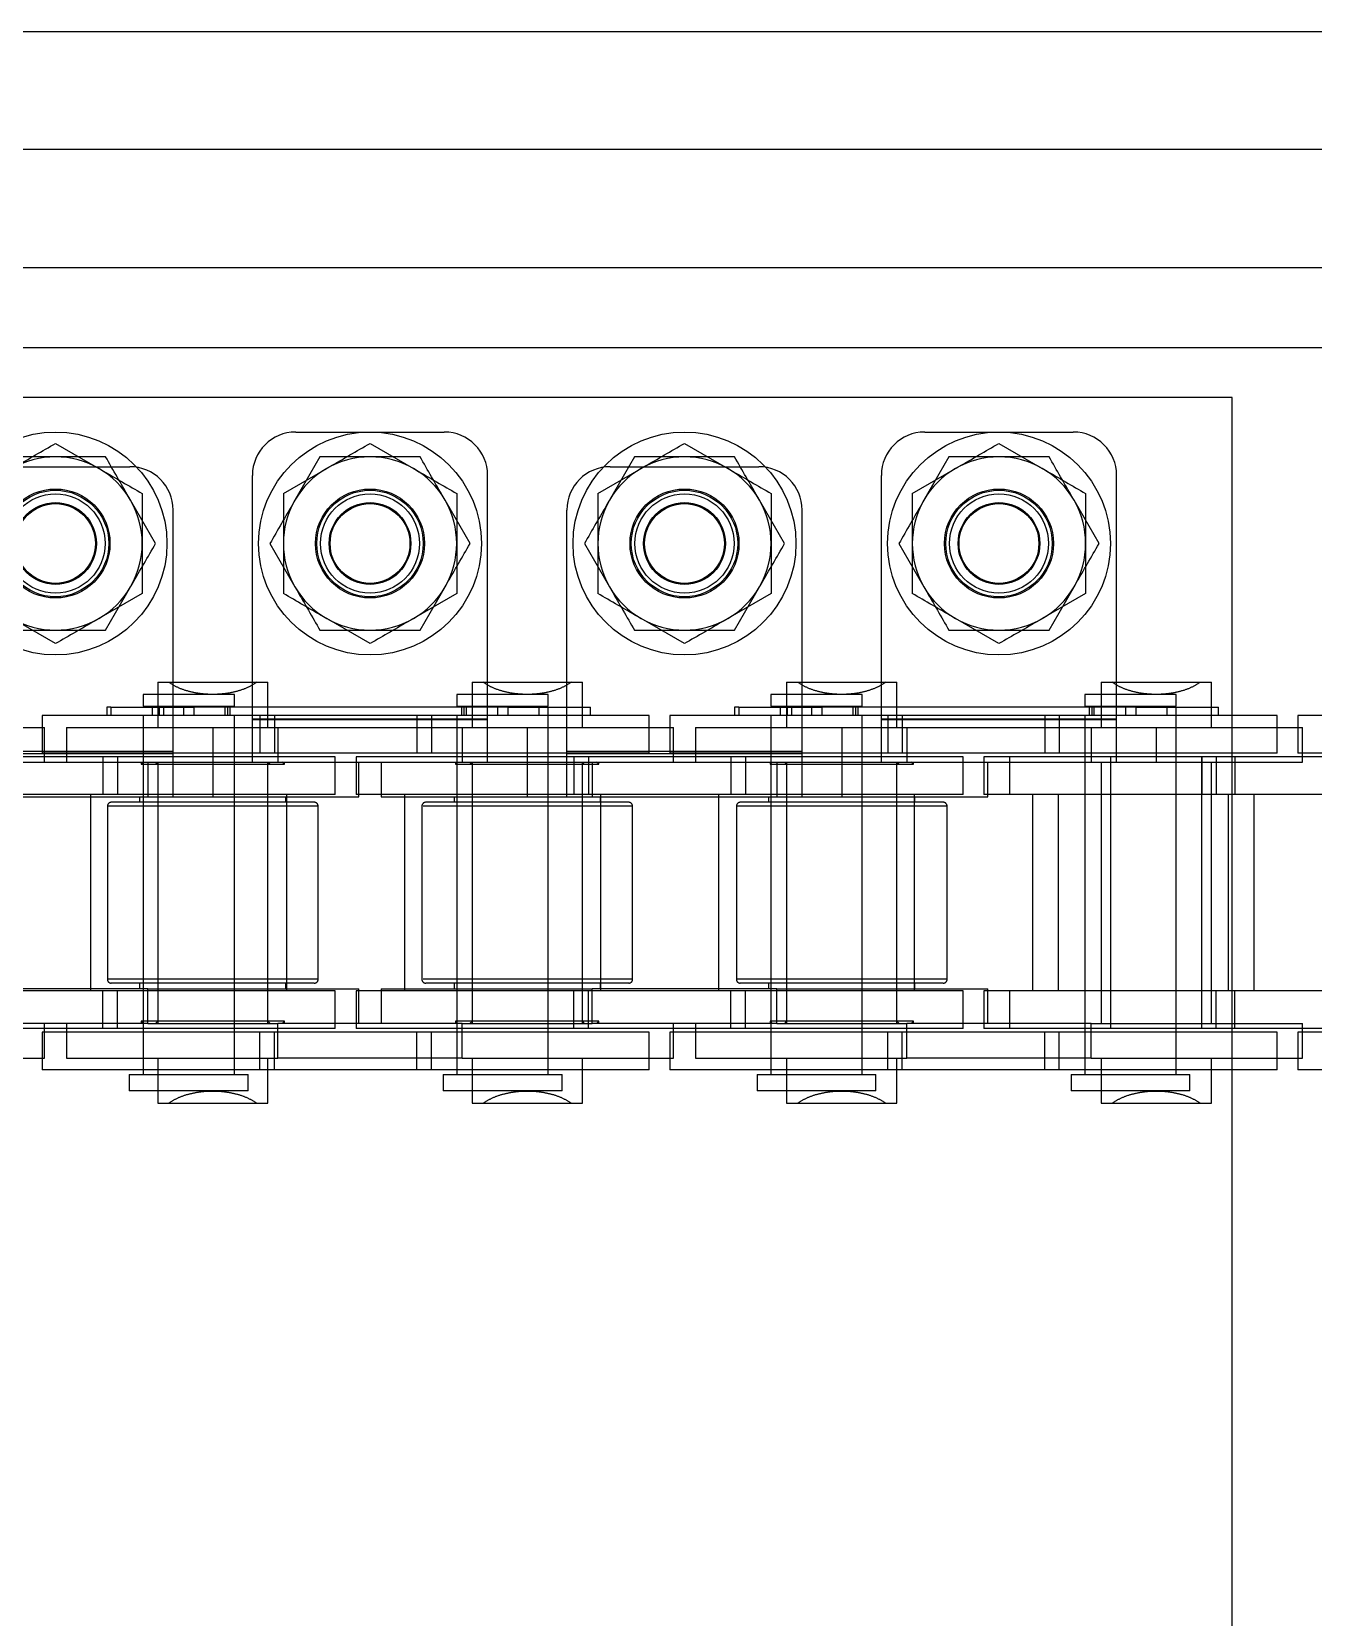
# Model space of a CAD drawing. Header units: metres. Extents: x 0 to 21025, y 0 to 14850.
# Drawn here: x 5577.5 to 5629.3, y 9272.1 to 9336.1 of the extents above; entities that cross this region are included whole.
import ezdxf

# ---------------------------------------------------------------- set-up
doc = ezdxf.new("R2010")
doc.units = ezdxf.units.M
doc.header["$LTSCALE"] = 25
doc.linetypes.add('HIDDEN2', pattern=[4.7625, 3.175, -1.5875])
doc.layers.add('SL4', color=4, linetype='Continuous')
doc.layers.add('ST1', color=7, linetype='HIDDEN2')

msp = doc.modelspace()

# ---------------------------------------------------------------- linework, layer by layer
at = {"layer": 'SL4'}
for p, q in [((5828.739, 9336.149), (4878.736, 9336.149)), ((4878.736, 9326.624), (5668.499, 9326.624))]:
    msp.add_line(p, q, dxfattribs=at)
at = {"layer": 'ST1'}
for p, q in [((5878.736, 9331.386), (4878.736, 9331.386)), ((4878.736, 9326.624), (5668.499, 9326.624)), ((5878.736, 9323.386), (4878.736, 9323.386)), ((5625.974, 9321.384), (5518.254, 9321.384)), ((5625.974, 9266.384), (5625.974, 9321.384)), ((5588.164, 9319.984), (5594.164, 9319.984)), ((5613.564, 9319.984), (5619.564, 9319.984)), ((5578.464, 9319.525), (5580.214, 9318.515)), ((5589.143, 9318.984), (5588.133, 9317.234)), ((5591.164, 9319.525), (5592.914, 9318.515)), ((5601.843, 9318.984), (5600.833, 9317.234)), ((5603.864, 9319.525), (5605.614, 9318.515)), ((5614.543, 9318.984), (5613.533, 9317.234)), ((5616.564, 9319.525), (5618.314, 9318.515)), ((5575.464, 9318.584), (5581.464, 9318.584)), ((5587.664, 9317.504), (5589.414, 9318.515)), ((5600.364, 9317.504), (5602.114, 9318.515)), ((5600.864, 9318.584), (5606.864, 9318.584)), ((5613.064, 9317.504), (5614.814, 9318.515)), ((5586.414, 9308.409), (5586.414, 9318.234)), ((5595.914, 9308.409), (5595.914, 9318.234)), ((5611.814, 9308.409), (5611.814, 9318.234)), ((5621.314, 9308.409), (5621.314, 9318.234)), ((5582.505, 9315.484), (5581.495, 9317.234)), ((5595.205, 9315.484), (5594.195, 9317.234)), ((5607.905, 9315.484), (5606.895, 9317.234)), ((5620.605, 9315.484), (5619.595, 9317.234)), ((5583.214, 9307.009), (5583.214, 9316.834)), ((5599.114, 9307.009), (5599.114, 9316.834)), ((5608.614, 9307.009), (5608.614, 9316.834)), ((5587.122, 9315.484), (5588.133, 9313.734)), ((5599.822, 9315.484), (5600.833, 9313.734)), ((5612.522, 9315.484), (5613.533, 9313.734)), ((5581.964, 9313.463), (5580.214, 9312.452)), ((5580.485, 9311.984), (5581.495, 9313.734)), ((5594.664, 9313.463), (5592.914, 9312.452)), ((5593.185, 9311.984), (5594.195, 9313.734)), ((5607.364, 9313.463), (5605.614, 9312.452)), ((5605.885, 9311.984), (5606.895, 9313.734)), ((5620.064, 9313.463), (5618.314, 9312.452)), ((5618.585, 9311.984), (5619.595, 9313.734)), ((5578.464, 9311.442), (5576.714, 9312.452)), ((5591.164, 9311.442), (5589.414, 9312.452)), ((5603.864, 9311.442), (5602.114, 9312.452)), ((5616.564, 9311.442), (5614.814, 9312.452)), ((5582, 9309.384), (5581.997, 9309.384)), ((5581.997, 9309.384), (5581.997, 9308.91)), ((5585.687, 9309.384), (5582, 9309.384)), ((5582.589, 9309.884), (5583.034, 9309.884)), ((5582.589, 9309.884), (5582.589, 9308.059)), ((5583.034, 9309.884), (5586.594, 9309.884)), ((5585.687, 9308.91), (5585.687, 9309.384)), ((5586.594, 9309.884), (5587.039, 9309.884)), ((5587.039, 9308.059), (5587.039, 9309.884)), ((5594.678, 9309.384), (5594.675, 9309.384)), ((5594.675, 9309.384), (5594.675, 9308.91)), ((5598.365, 9309.384), (5594.678, 9309.384)), ((5595.289, 9309.884), (5595.734, 9309.884)), ((5595.289, 9309.884), (5595.289, 9308.059)), ((5595.734, 9309.884), (5599.294, 9309.884)), ((5598.365, 9308.91), (5598.365, 9309.384)), ((5599.294, 9309.884), (5599.739, 9309.884)), ((5599.739, 9308.059), (5599.739, 9309.884)), ((5607.356, 9309.384), (5607.353, 9309.384)), ((5607.353, 9309.384), (5607.353, 9308.91)), ((5611.043, 9309.384), (5607.356, 9309.384)), ((5607.989, 9309.884), (5608.434, 9309.884)), ((5607.989, 9309.884), (5607.989, 9308.059)), ((5608.434, 9309.884), (5611.994, 9309.884)), ((5611.043, 9308.91), (5611.043, 9309.384)), ((5611.994, 9309.884), (5612.439, 9309.884)), ((5612.439, 9308.059), (5612.439, 9309.884)), ((5620.035, 9309.384), (5620.031, 9309.384)), ((5620.031, 9309.384), (5620.031, 9308.91)), ((5623.721, 9309.384), (5620.035, 9309.384)), ((5620.689, 9309.884), (5621.134, 9309.884)), ((5620.689, 9309.884), (5620.689, 9308.059)), ((5621.134, 9309.884), (5624.694, 9309.884)), ((5623.721, 9308.91), (5623.721, 9309.384)), ((5624.694, 9309.884), (5625.139, 9309.884)), ((5625.139, 9308.059), (5625.139, 9309.884)), ((5580.53, 9308.873), (5580.53, 9308.541)), ((5580.703, 9308.873), (5580.53, 9308.873)), ((5580.703, 9308.873), (5580.703, 9308.541)), ((5580.703, 9308.873), (5584.049, 9308.873)), ((5581.997, 9308.91), (5585.687, 9308.91)), ((5582.366, 9308.91), (5582.366, 9308.541)), ((5582.65, 9308.873), (5582.65, 9308.541)), ((5582.823, 9308.873), (5582.823, 9308.541)), ((5583.634, 9308.873), (5583.634, 9308.541)), ((5584.049, 9308.873), (5584.049, 9308.541)), ((5596.727, 9308.873), (5584.049, 9308.873)), ((5585.318, 9308.541), (5585.318, 9308.91)), ((5585.406, 9308.873), (5585.406, 9308.541)), ((5585.51, 9308.873), (5585.51, 9308.541)), ((5594.675, 9308.91), (5598.365, 9308.91)), ((5594.852, 9308.873), (5594.852, 9308.541)), ((5594.955, 9308.873), (5594.955, 9308.541)), ((5595.044, 9308.91), (5595.044, 9308.541)), ((5596.312, 9308.873), (5596.312, 9308.541)), ((5596.727, 9308.873), (5596.727, 9308.541)), ((5596.727, 9308.873), (5600.072, 9308.873)), ((5597.996, 9308.541), (5597.996, 9308.91)), ((5598.365, 9307.021), (5598.365, 9308.873)), ((5600.072, 9308.541), (5600.072, 9308.873)), ((5605.887, 9308.873), (5605.887, 9308.541)), ((5606.059, 9308.873), (5605.887, 9308.873)), ((5606.059, 9308.873), (5606.059, 9308.541)), ((5606.059, 9308.873), (5609.406, 9308.873)), ((5607.353, 9308.91), (5611.043, 9308.91)), ((5607.722, 9308.91), (5607.722, 9308.541)), ((5608.007, 9308.873), (5608.007, 9308.541)), ((5608.179, 9308.873), (5608.179, 9308.541)), ((5608.99, 9308.873), (5608.99, 9308.541)), ((5609.406, 9308.873), (5609.406, 9308.541)), ((5622.084, 9308.873), (5609.406, 9308.873)), ((5610.674, 9308.541), (5610.674, 9308.91)), ((5610.763, 9308.873), (5610.763, 9308.541)), ((5610.866, 9308.873), (5610.866, 9308.541)), ((5620.031, 9308.91), (5623.721, 9308.91)), ((5620.208, 9308.873), (5620.208, 9308.541)), ((5620.312, 9308.873), (5620.312, 9308.541)), ((5620.4, 9308.91), (5620.4, 9308.541)), ((5621.669, 9308.873), (5621.669, 9308.541)), ((5622.084, 9308.873), (5622.084, 9308.541)), ((5622.084, 9308.873), (5625.428, 9308.873)), ((5623.352, 9308.541), (5623.352, 9308.91)), ((5623.721, 9307.021), (5623.721, 9308.873)), ((5625.428, 9308.541), (5625.428, 9308.873)), ((5572.114, 9308.059), (5578.019, 9308.059)), ((5587.303, 9308.541), (5577.922, 9308.541)), ((5577.922, 9308.541), (5577.922, 9307.021)), ((5578.019, 9306.659), (5578.019, 9308.059)), ((5578.909, 9308.059), (5584.814, 9308.059)), ((5578.909, 9308.059), (5578.909, 9306.659)), ((5581.997, 9308.541), (5581.997, 9307.021)), ((5581.997, 9308.541), (5581.997, 9294.042)), ((5584.814, 9308.059), (5584.814, 9306.659)), ((5584.814, 9308.059), (5586.414, 9308.059)), ((5585.687, 9307.021), (5585.687, 9308.541)), ((5585.687, 9294.042), (5585.687, 9308.541)), ((5586.414, 9306.659), (5586.414, 9308.409)), ((5586.414, 9308.409), (5595.914, 9308.409)), ((5586.414, 9308.371), (5595.914, 9308.371)), ((5586.414, 9308.059), (5595.914, 9308.059)), ((5586.719, 9308.541), (5586.719, 9307.021)), ((5587.303, 9308.541), (5587.303, 9307.021)), ((5593.642, 9308.541), (5587.303, 9308.541)), ((5587.436, 9308.059), (5587.436, 9306.659)), ((5593.058, 9308.541), (5593.058, 9307.021)), ((5593.642, 9308.541), (5593.642, 9307.021)), ((5602.44, 9308.541), (5593.642, 9308.541)), ((5594.675, 9308.541), (5594.675, 9307.021)), ((5594.675, 9308.541), (5594.675, 9294.042)), ((5594.892, 9308.059), (5594.892, 9306.659)), ((5595.914, 9306.659), (5595.914, 9308.409)), ((5595.914, 9308.059), (5597.514, 9308.059)), ((5597.514, 9308.059), (5597.514, 9306.659)), ((5597.514, 9308.059), (5603.419, 9308.059)), ((5598.365, 9294.042), (5598.365, 9308.541)), ((5602.44, 9307.021), (5602.44, 9308.541)), ((5612.66, 9308.541), (5603.278, 9308.541)), ((5603.278, 9308.541), (5603.278, 9307.021)), ((5603.419, 9306.659), (5603.419, 9308.059)), ((5604.309, 9308.059), (5610.214, 9308.059)), ((5604.309, 9308.059), (5604.309, 9306.659)), ((5607.353, 9308.541), (5607.353, 9307.021)), ((5607.353, 9308.541), (5607.353, 9294.042)), ((5610.214, 9308.059), (5610.214, 9306.659)), ((5610.214, 9308.059), (5611.814, 9308.059)), ((5611.043, 9307.021), (5611.043, 9308.541)), ((5611.043, 9294.042), (5611.043, 9308.541)), ((5611.814, 9306.659), (5611.814, 9308.409)), ((5611.814, 9308.409), (5621.314, 9308.409)), ((5611.814, 9308.371), (5621.314, 9308.371)), ((5611.814, 9308.059), (5621.314, 9308.059)), ((5612.076, 9308.541), (5612.076, 9307.021)), ((5612.66, 9308.541), (5612.66, 9307.021)), ((5618.999, 9308.541), (5612.66, 9308.541)), ((5612.836, 9308.059), (5612.836, 9306.659)), ((5618.415, 9308.541), (5618.415, 9307.021)), ((5618.999, 9308.541), (5618.999, 9307.021)), ((5627.796, 9308.541), (5618.999, 9308.541)), ((5620.031, 9308.541), (5620.031, 9307.021)), ((5620.031, 9308.541), (5620.031, 9294.042)), ((5620.292, 9308.059), (5620.292, 9306.659)), ((5621.314, 9306.659), (5621.314, 9308.409)), ((5621.314, 9308.059), (5622.914, 9308.059)), ((5622.914, 9308.059), (5622.914, 9306.659)), ((5622.914, 9308.059), (5628.819, 9308.059)), ((5623.721, 9294.042), (5623.721, 9308.541)), ((5627.796, 9307.021), (5627.796, 9308.541)), ((5629.694, 9308.541), (5628.635, 9308.541)), ((5628.635, 9308.541), (5628.635, 9307.021)), ((5628.819, 9306.659), (5628.819, 9308.059)), ((5573.714, 9307.096), (5583.214, 9307.096)), ((5573.714, 9307.009), (5583.214, 9307.009)), ((5580.964, 9306.869), (5574.625, 9306.869)), ((5587.303, 9307.021), (5577.922, 9307.021)), ((5580.38, 9306.869), (5580.38, 9305.349)), ((5580.964, 9306.869), (5580.964, 9305.349)), ((5589.762, 9306.869), (5580.964, 9306.869)), ((5581.997, 9306.869), (5581.997, 9305.349)), ((5583.214, 9305.259), (5583.214, 9307.009)), ((5585.687, 9305.349), (5585.687, 9306.869)), ((5593.642, 9307.021), (5587.303, 9307.021)), ((5589.762, 9305.349), (5589.762, 9306.869)), ((5599.982, 9306.869), (5590.6, 9306.869)), ((5590.6, 9306.869), (5590.6, 9305.349)), ((5602.44, 9307.021), (5593.642, 9307.021)), ((5594.675, 9306.869), (5594.675, 9305.349)), ((5598.365, 9305.349), (5598.365, 9306.869)), ((5599.114, 9307.096), (5608.614, 9307.096)), ((5599.114, 9307.009), (5608.614, 9307.009)), ((5599.114, 9305.259), (5599.114, 9307.009)), ((5599.397, 9306.869), (5599.397, 9305.349)), ((5599.982, 9306.869), (5599.982, 9305.349)), ((5606.321, 9306.869), (5599.982, 9306.869)), ((5612.66, 9307.021), (5603.278, 9307.021)), ((5605.736, 9306.869), (5605.736, 9305.349)), ((5606.321, 9306.869), (5606.321, 9305.349)), ((5615.118, 9306.869), (5606.321, 9306.869)), ((5607.353, 9306.869), (5607.353, 9305.349)), ((5608.614, 9305.259), (5608.614, 9307.009)), ((5611.043, 9305.349), (5611.043, 9306.869)), ((5618.999, 9307.021), (5612.66, 9307.021)), ((5615.118, 9305.349), (5615.118, 9306.869)), ((5616.994, 9306.869), (5615.956, 9306.869)), ((5615.956, 9306.869), (5615.956, 9305.349)), ((5626.089, 9306.869), (5616.994, 9306.869)), ((5616.994, 9306.869), (5616.994, 9305.349)), ((5627.796, 9307.021), (5618.999, 9307.021)), ((5620.031, 9306.869), (5620.031, 9305.349)), ((5621.069, 9306.869), (5621.069, 9305.349)), ((5623.721, 9305.349), (5623.721, 9306.869)), ((5624.754, 9306.869), (5624.754, 9305.349)), ((5624.759, 9305.349), (5624.759, 9306.869)), ((5625.338, 9306.869), (5625.338, 9305.349)), ((5626.089, 9306.869), (5626.089, 9305.349)), ((5632.439, 9306.869), (5626.089, 9306.869)), ((5629.694, 9307.021), (5628.635, 9307.021)), ((5573.714, 9306.659), (5583.214, 9306.659)), ((5582.01, 9306.659), (5581.921, 9306.57)), ((5581.921, 9306.659), (5581.921, 9306.57)), ((5581.921, 9306.57), (5587.706, 9306.57)), ((5582.192, 9306.659), (5582.192, 9305.259)), ((5582.5, 9306.659), (5582.589, 9306.57)), ((5582.589, 9306.659), (5582.589, 9296.109)), ((5582.589, 9306.57), (5582.589, 9296.198)), ((5583.214, 9306.659), (5584.814, 9306.659)), ((5584.814, 9306.659), (5586.414, 9306.659)), ((5584.814, 9306.659), (5584.814, 9305.259)), ((5586.414, 9306.659), (5595.914, 9306.659)), ((5587.039, 9296.109), (5587.039, 9306.659)), ((5587.039, 9306.57), (5587.128, 9306.659)), ((5587.039, 9296.198), (5587.039, 9306.57)), ((5587.706, 9306.57), (5587.617, 9306.659)), ((5587.706, 9306.57), (5587.706, 9306.659)), ((5590.719, 9305.259), (5590.719, 9306.659)), ((5591.609, 9306.659), (5591.609, 9305.259)), ((5594.621, 9306.659), (5594.621, 9306.57)), ((5594.71, 9306.659), (5594.621, 9306.57)), ((5594.621, 9306.57), (5600.406, 9306.57)), ((5595.2, 9306.659), (5595.289, 9306.57)), ((5595.289, 9306.659), (5595.289, 9296.109)), ((5595.289, 9306.57), (5595.289, 9296.198)), ((5595.914, 9306.659), (5597.514, 9306.659)), ((5597.514, 9306.659), (5597.514, 9305.259)), ((5597.514, 9306.659), (5599.114, 9306.659)), ((5599.114, 9306.659), (5608.614, 9306.659)), ((5599.739, 9296.109), (5599.739, 9306.659)), ((5599.739, 9306.57), (5599.828, 9306.659)), ((5599.739, 9296.198), (5599.739, 9306.57)), ((5600.136, 9306.659), (5600.136, 9305.259)), ((5600.406, 9306.57), (5600.317, 9306.659)), ((5600.406, 9306.57), (5600.406, 9306.659)), ((5607.41, 9306.659), (5607.321, 9306.57)), ((5607.321, 9306.659), (5607.321, 9306.57)), ((5607.321, 9306.57), (5613.106, 9306.57)), ((5607.592, 9306.659), (5607.592, 9305.259)), ((5607.9, 9306.659), (5607.989, 9306.57)), ((5607.989, 9306.659), (5607.989, 9296.109)), ((5607.989, 9306.57), (5607.989, 9296.198)), ((5608.614, 9306.659), (5610.214, 9306.659)), ((5610.214, 9306.659), (5611.814, 9306.659)), ((5610.214, 9306.659), (5610.214, 9305.259)), ((5611.814, 9306.659), (5621.314, 9306.659)), ((5612.439, 9296.109), (5612.439, 9306.659)), ((5612.439, 9306.57), (5612.528, 9306.659)), ((5612.439, 9296.198), (5612.439, 9306.57)), ((5613.106, 9306.57), (5613.017, 9306.659)), ((5613.106, 9306.57), (5613.106, 9306.659)), ((5616.119, 9305.259), (5616.119, 9306.659)), ((5620.689, 9306.659), (5620.689, 9296.109)), ((5621.314, 9306.659), (5622.914, 9306.659)), ((5622.914, 9306.659), (5628.819, 9306.659)), ((5625.139, 9296.109), (5625.139, 9306.659)), ((5573.714, 9305.259), (5583.214, 9305.259)), ((5580.964, 9305.349), (5574.625, 9305.349)), ((5579.882, 9305.349), (5579.882, 9297.419)), ((5580.559, 9304.879), (5580.559, 9297.888)), ((5589.069, 9304.879), (5580.606, 9304.879)), ((5588.914, 9305.034), (5580.714, 9305.034)), ((5589.762, 9305.349), (5580.964, 9305.349)), ((5581.859, 9305.259), (5581.859, 9305.034)), ((5581.997, 9305.349), (5581.997, 9297.419)), ((5583.214, 9305.259), (5584.814, 9305.259)), ((5584.814, 9305.259), (5590.719, 9305.259)), ((5585.687, 9297.419), (5585.687, 9305.349)), ((5587.769, 9305.034), (5587.769, 9305.259)), ((5587.802, 9297.419), (5587.802, 9305.349)), ((5589.069, 9297.888), (5589.069, 9304.879)), ((5599.982, 9305.349), (5590.6, 9305.349)), ((5591.609, 9305.259), (5597.514, 9305.259)), ((5592.56, 9305.349), (5592.56, 9297.419)), ((5593.259, 9304.879), (5593.259, 9297.888)), ((5601.769, 9304.879), (5593.306, 9304.879)), ((5601.614, 9305.034), (5593.414, 9305.034)), ((5594.559, 9305.259), (5594.559, 9305.034)), ((5594.675, 9305.349), (5594.675, 9297.419)), ((5597.514, 9305.259), (5599.114, 9305.259)), ((5598.365, 9297.419), (5598.365, 9305.349)), ((5599.114, 9305.259), (5608.614, 9305.259)), ((5606.321, 9305.349), (5599.982, 9305.349)), ((5600.469, 9305.034), (5600.469, 9305.259)), ((5600.48, 9297.419), (5600.48, 9305.349)), ((5601.769, 9297.888), (5601.769, 9304.879)), ((5605.238, 9305.349), (5605.238, 9297.419)), ((5605.959, 9304.879), (5605.959, 9297.888)), ((5614.469, 9304.879), (5606.006, 9304.879)), ((5614.314, 9305.034), (5606.114, 9305.034)), ((5615.118, 9305.349), (5606.321, 9305.349)), ((5607.259, 9305.259), (5607.259, 9305.034)), ((5607.353, 9305.349), (5607.353, 9297.419)), ((5608.614, 9305.259), (5610.214, 9305.259)), ((5610.214, 9305.259), (5616.119, 9305.259)), ((5611.043, 9297.419), (5611.043, 9305.349)), ((5613.158, 9297.419), (5613.158, 9305.349)), ((5613.169, 9305.034), (5613.169, 9305.259)), ((5614.469, 9297.888), (5614.469, 9304.879)), ((5616.994, 9305.349), (5615.956, 9305.349)), ((5626.089, 9305.349), (5616.994, 9305.349)), ((5617.916, 9305.349), (5617.916, 9297.419)), ((5618.954, 9305.349), (5618.954, 9297.419)), ((5620.031, 9305.349), (5620.031, 9297.419)), ((5621.069, 9305.349), (5621.069, 9297.419)), ((5623.721, 9297.419), (5623.721, 9305.349)), ((5624.759, 9297.419), (5624.759, 9305.349)), ((5625.836, 9297.419), (5625.836, 9305.349)), ((5632.439, 9305.349), (5626.089, 9305.349)), ((5626.874, 9297.419), (5626.874, 9305.349)), ((5589.069, 9297.888), (5580.606, 9297.888)), ((5601.769, 9297.888), (5593.306, 9297.888)), ((5614.469, 9297.888), (5606.006, 9297.888)), ((5580.964, 9297.419), (5574.625, 9297.419)), ((5582.192, 9297.509), (5574.736, 9297.509)), ((5580.38, 9295.899), (5580.38, 9297.419)), ((5588.914, 9297.733), (5580.714, 9297.733)), ((5580.964, 9295.899), (5580.964, 9297.419)), ((5589.762, 9297.419), (5580.964, 9297.419)), ((5581.859, 9297.733), (5581.859, 9297.509)), ((5581.997, 9297.419), (5581.997, 9295.899)), ((5582.192, 9296.109), (5582.192, 9297.509)), ((5582.192, 9296.109), (5582.192, 9297.509)), ((5582.192, 9297.509), (5590.719, 9297.509)), ((5585.687, 9295.899), (5585.687, 9297.419)), ((5587.769, 9297.509), (5587.769, 9297.733)), ((5589.762, 9295.899), (5589.762, 9297.419)), ((5599.982, 9297.419), (5590.6, 9297.419)), ((5590.6, 9297.419), (5590.6, 9295.899)), ((5590.719, 9296.109), (5590.719, 9297.509)), ((5591.609, 9297.509), (5600.136, 9297.509)), ((5591.609, 9297.509), (5591.609, 9296.109)), ((5601.614, 9297.733), (5593.414, 9297.733)), ((5594.559, 9297.733), (5594.559, 9297.509)), ((5594.675, 9297.419), (5594.675, 9295.899)), ((5598.365, 9295.899), (5598.365, 9297.419)), ((5599.397, 9295.899), (5599.397, 9297.419)), ((5599.982, 9295.899), (5599.982, 9297.419)), ((5606.321, 9297.419), (5599.982, 9297.419)), ((5600.136, 9296.109), (5600.136, 9297.509)), ((5600.136, 9296.109), (5600.136, 9297.509)), ((5607.592, 9297.509), (5600.136, 9297.509)), ((5600.469, 9297.509), (5600.469, 9297.733)), ((5605.736, 9295.899), (5605.736, 9297.419)), ((5614.314, 9297.733), (5606.114, 9297.733)), ((5606.321, 9295.899), (5606.321, 9297.419)), ((5615.118, 9297.419), (5606.321, 9297.419)), ((5607.259, 9297.733), (5607.259, 9297.509)), ((5607.353, 9297.419), (5607.353, 9295.899)), ((5607.592, 9296.109), (5607.592, 9297.509)), ((5607.592, 9296.109), (5607.592, 9297.509)), ((5607.592, 9297.509), (5616.119, 9297.509)), ((5611.043, 9295.899), (5611.043, 9297.419)), ((5613.169, 9297.509), (5613.169, 9297.733)), ((5615.118, 9295.899), (5615.118, 9297.419)), ((5616.994, 9297.419), (5615.956, 9297.419)), ((5615.956, 9297.419), (5615.956, 9295.899)), ((5616.119, 9296.109), (5616.119, 9297.509)), ((5626.089, 9297.419), (5616.994, 9297.419)), ((5616.994, 9297.419), (5616.994, 9295.899)), ((5620.031, 9297.419), (5620.031, 9295.899)), ((5621.069, 9297.419), (5621.069, 9295.899)), ((5623.721, 9295.899), (5623.721, 9297.419)), ((5624.754, 9295.899), (5624.754, 9297.419)), ((5624.759, 9295.899), (5624.759, 9297.419)), ((5625.338, 9295.899), (5625.338, 9297.419)), ((5626.089, 9295.899), (5626.089, 9297.419)), ((5632.439, 9297.419), (5626.089, 9297.419)), ((5580.964, 9295.899), (5574.625, 9295.899)), ((5582.192, 9296.109), (5574.736, 9296.109)), ((5578.019, 9294.709), (5578.019, 9296.109)), ((5578.909, 9296.109), (5578.909, 9294.709)), ((5589.762, 9295.899), (5580.964, 9295.899)), ((5587.706, 9296.198), (5581.921, 9296.198)), ((5581.921, 9296.198), (5582.01, 9296.109)), ((5581.921, 9296.198), (5581.921, 9296.109)), ((5582.192, 9296.109), (5587.436, 9296.109)), ((5582.192, 9296.109), (5587.436, 9296.109)), ((5582.589, 9296.198), (5582.5, 9296.109)), ((5587.128, 9296.109), (5587.039, 9296.198)), ((5587.436, 9294.709), (5587.436, 9296.109)), ((5587.436, 9294.709), (5587.436, 9296.109)), ((5594.892, 9296.109), (5587.436, 9296.109)), ((5587.617, 9296.109), (5587.706, 9296.198)), ((5587.706, 9296.109), (5587.706, 9296.198)), ((5599.982, 9295.899), (5590.6, 9295.899)), ((5600.406, 9296.198), (5594.621, 9296.198)), ((5594.621, 9296.198), (5594.621, 9296.109)), ((5594.621, 9296.198), (5594.71, 9296.109)), ((5594.892, 9294.709), (5594.892, 9296.109)), ((5594.892, 9294.709), (5594.892, 9296.109)), ((5594.892, 9296.109), (5600.136, 9296.109)), ((5595.289, 9296.198), (5595.2, 9296.109)), ((5599.828, 9296.109), (5599.739, 9296.198)), ((5606.321, 9295.899), (5599.982, 9295.899)), ((5607.592, 9296.109), (5600.136, 9296.109)), ((5600.317, 9296.109), (5600.406, 9296.198)), ((5600.406, 9296.109), (5600.406, 9296.198)), ((5603.419, 9294.709), (5603.419, 9296.109)), ((5604.309, 9296.109), (5604.309, 9294.709)), ((5615.118, 9295.899), (5606.321, 9295.899)), ((5613.106, 9296.198), (5607.321, 9296.198)), ((5607.321, 9296.198), (5607.321, 9296.109)), ((5607.321, 9296.198), (5607.41, 9296.109)), ((5607.592, 9296.109), (5612.836, 9296.109)), ((5607.592, 9296.109), (5612.836, 9296.109)), ((5607.989, 9296.198), (5607.9, 9296.109)), ((5612.528, 9296.109), (5612.439, 9296.198)), ((5612.836, 9294.709), (5612.836, 9296.109)), ((5612.836, 9294.709), (5612.836, 9296.109)), ((5620.292, 9296.109), (5612.836, 9296.109)), ((5613.017, 9296.109), (5613.106, 9296.198)), ((5613.106, 9296.109), (5613.106, 9296.198)), ((5616.994, 9295.899), (5615.956, 9295.899)), ((5626.089, 9295.899), (5616.994, 9295.899)), ((5620.292, 9294.709), (5620.292, 9296.109)), ((5620.292, 9294.709), (5620.292, 9296.109)), ((5620.292, 9296.109), (5628.819, 9296.109)), ((5632.439, 9295.899), (5626.089, 9295.899)), ((5628.819, 9294.709), (5628.819, 9296.109)), ((5587.303, 9295.747), (5577.922, 9295.747)), ((5577.922, 9295.747), (5577.922, 9294.227)), ((5581.997, 9295.747), (5581.997, 9294.227)), ((5585.687, 9294.227), (5585.687, 9295.747)), ((5586.719, 9294.227), (5586.719, 9295.747)), ((5587.303, 9294.227), (5587.303, 9295.747)), ((5593.642, 9295.747), (5587.303, 9295.747)), ((5593.058, 9294.227), (5593.058, 9295.747)), ((5593.642, 9294.227), (5593.642, 9295.747)), ((5602.44, 9295.747), (5593.642, 9295.747)), ((5594.675, 9295.747), (5594.675, 9294.227)), ((5598.365, 9294.227), (5598.365, 9295.747)), ((5602.44, 9294.227), (5602.44, 9295.747)), ((5612.66, 9295.747), (5603.278, 9295.747)), ((5603.278, 9295.747), (5603.278, 9294.227)), ((5607.353, 9295.747), (5607.353, 9294.227)), ((5611.043, 9294.227), (5611.043, 9295.747)), ((5612.076, 9294.227), (5612.076, 9295.747)), ((5612.66, 9294.227), (5612.66, 9295.747)), ((5618.999, 9295.747), (5612.66, 9295.747)), ((5618.415, 9294.227), (5618.415, 9295.747)), ((5618.999, 9294.227), (5618.999, 9295.747)), ((5627.796, 9295.747), (5618.999, 9295.747)), ((5620.031, 9295.747), (5620.031, 9294.227)), ((5623.721, 9294.227), (5623.721, 9295.747)), ((5627.796, 9294.227), (5627.796, 9295.747)), ((5629.694, 9295.747), (5628.635, 9295.747)), ((5628.635, 9295.747), (5628.635, 9294.227)), ((5569.492, 9294.709), (5578.019, 9294.709)), ((5578.909, 9294.709), (5587.436, 9294.709)), ((5582.589, 9294.709), (5582.589, 9292.884)), ((5587.039, 9292.884), (5587.039, 9294.709)), ((5594.892, 9294.709), (5587.436, 9294.709)), ((5594.892, 9294.709), (5603.419, 9294.709)), ((5595.289, 9294.709), (5595.289, 9292.884)), ((5599.739, 9292.884), (5599.739, 9294.709)), ((5604.309, 9294.709), (5612.836, 9294.709)), ((5607.989, 9294.709), (5607.989, 9292.884)), ((5612.439, 9292.884), (5612.439, 9294.709)), ((5620.292, 9294.709), (5612.836, 9294.709)), ((5620.292, 9294.709), (5628.819, 9294.709)), ((5620.689, 9294.709), (5620.689, 9292.884)), ((5625.139, 9292.884), (5625.139, 9294.709)), ((5587.303, 9294.227), (5577.922, 9294.227)), ((5581.443, 9294.042), (5586.24, 9294.042)), ((5581.443, 9294.042), (5581.443, 9293.384)), ((5586.24, 9293.384), (5586.24, 9294.042)), ((5593.642, 9294.227), (5587.303, 9294.227)), ((5602.44, 9294.227), (5593.642, 9294.227)), ((5594.121, 9294.042), (5598.918, 9294.042)), ((5594.121, 9294.042), (5594.121, 9293.384)), ((5598.918, 9293.384), (5598.918, 9294.042)), ((5612.66, 9294.227), (5603.278, 9294.227)), ((5606.8, 9294.042), (5611.597, 9294.042)), ((5606.8, 9294.042), (5606.8, 9293.384)), ((5611.597, 9293.384), (5611.597, 9294.042)), ((5618.999, 9294.227), (5612.66, 9294.227)), ((5627.796, 9294.227), (5618.999, 9294.227)), ((5619.478, 9294.042), (5624.275, 9294.042)), ((5619.478, 9294.042), (5619.478, 9293.384)), ((5624.275, 9293.384), (5624.275, 9294.042)), ((5629.694, 9294.227), (5628.635, 9294.227)), ((5581.447, 9293.384), (5581.443, 9293.384)), ((5586.24, 9293.384), (5581.447, 9293.384)), ((5594.125, 9293.384), (5594.121, 9293.384)), ((5598.918, 9293.384), (5594.125, 9293.384)), ((5606.804, 9293.384), (5606.8, 9293.384)), ((5611.597, 9293.384), (5606.804, 9293.384)), ((5619.482, 9293.384), (5619.478, 9293.384)), ((5624.275, 9293.384), (5619.482, 9293.384)), ((5582.589, 9292.884), (5583.034, 9292.884)), ((5583.034, 9292.884), (5586.594, 9292.884)), ((5586.594, 9292.884), (5587.039, 9292.884)), ((5595.289, 9292.884), (5595.734, 9292.884)), ((5595.734, 9292.884), (5599.294, 9292.884)), ((5599.294, 9292.884), (5599.739, 9292.884)), ((5607.989, 9292.884), (5608.434, 9292.884)), ((5608.434, 9292.884), (5611.994, 9292.884)), ((5611.994, 9292.884), (5612.439, 9292.884)), ((5620.689, 9292.884), (5621.134, 9292.884)), ((5621.134, 9292.884), (5624.694, 9292.884)), ((5624.694, 9292.884), (5625.139, 9292.884))]:
    msp.add_line(p, q, dxfattribs=at)
for centre, radius in [((5578.464, 9315.484), 4.5), ((5591.164, 9315.484), 4.5), ((5603.864, 9315.484), 4.5), ((5616.564, 9315.484), 4.5), ((5578.464, 9315.484), 2.2), ((5578.464, 9315.484), 2.15), ((5591.164, 9315.484), 2.2), ((5591.164, 9315.484), 2.15), ((5603.864, 9315.484), 2.2), ((5603.864, 9315.484), 2.15), ((5616.564, 9315.484), 2.2), ((5616.564, 9315.484), 2.15), ((5578.464, 9315.484), 2), ((5578.464, 9315.484), 1.65), ((5578.464, 9315.484), 1.61), ((5591.164, 9315.484), 2), ((5591.164, 9315.484), 1.65), ((5591.164, 9315.484), 1.61), ((5603.864, 9315.484), 2), ((5603.864, 9315.484), 1.65), ((5603.864, 9315.484), 1.61), ((5616.564, 9315.484), 2), ((5616.564, 9315.484), 1.65), ((5616.564, 9315.484), 1.61)]:
    msp.add_circle(centre, radius, dxfattribs=at)
for centre, radius, start, end in [((5588.164, 9318.234), 1.75, 90, 180), ((5594.164, 9318.234), 1.75, 0, 90), ((5613.564, 9318.234), 1.75, 90, 180), ((5619.564, 9318.234), 1.75, 0, 90), ((5578.464, 9315.484), 3.5, 90, 150), ((5578.464, 9315.484), 3.5, 30, 90), ((5591.164, 9315.484), 3.5, 90, 150), ((5591.164, 9315.484), 3.5, 30, 90), ((5603.864, 9315.484), 3.5, 90, 150), ((5603.864, 9315.484), 3.5, 30, 90), ((5616.564, 9315.484), 3.5, 90, 150), ((5616.564, 9315.484), 3.5, 30, 90), ((5581.464, 9316.834), 1.75, 0, 90), ((5600.864, 9316.834), 1.75, 90, 180), ((5606.864, 9316.834), 1.75, 0, 90), ((5578.464, 9315.484), 3.5, 330, 30), ((5591.164, 9315.484), 3.5, 150, 210), ((5591.164, 9315.484), 3.5, 330, 30), ((5603.864, 9315.484), 3.5, 150, 210), ((5603.864, 9315.484), 3.5, 330, 30), ((5616.564, 9315.484), 3.5, 150, 210), ((5616.564, 9315.484), 3.5, 330, 30), ((5578.464, 9315.484), 3.5, 210, 270), ((5578.464, 9315.484), 3.5, 270, 330), ((5591.164, 9315.484), 3.5, 210, 270), ((5591.164, 9315.484), 3.5, 270, 330), ((5603.864, 9315.484), 3.5, 210, 270), ((5603.864, 9315.484), 3.5, 270, 330), ((5616.564, 9315.484), 3.5, 210, 270), ((5616.564, 9315.484), 3.5, 270, 330), ((5580.714, 9304.879), 0.155, 90.00001, 180), ((5588.914, 9304.879), 0.155, 0, 89.99999), ((5593.414, 9304.879), 0.155, 90, 180), ((5601.614, 9304.879), 0.155, 0, 90), ((5606.114, 9304.879), 0.155, 90.00001, 180), ((5614.314, 9304.879), 0.155, 0, 89.99999), ((5580.714, 9297.888), 0.155, 180, 269.99999), ((5588.914, 9297.888), 0.155, 270.00001, 0), ((5593.414, 9297.888), 0.155, 180, 270), ((5601.614, 9297.888), 0.155, 270, 0), ((5606.114, 9297.888), 0.155, 180, 269.99999), ((5614.314, 9297.888), 0.155, 270.00001, 360)]:
    msp.add_arc(centre, radius, start, end, dxfattribs=at)
for points, knots in [([(5578.464, 9318.984), (5578.312, 9318.984), (5577.628, 9318.984), (5576.962, 9318.984), (5576.443, 9318.984)], [0, 0, 0, 0, 0.221869, 1, 1, 1, 1]), ([(5576.714, 9318.515), (5576.755, 9318.539), (5577.346, 9318.88), (5577.925, 9319.214), (5578.464, 9319.525)], [0, 0, 0, 0, 0.070174, 1, 1, 1, 1]), ([(5580.485, 9318.984), (5580.354, 9318.984), (5579.696, 9318.984), (5579.012, 9318.984), (5578.464, 9318.984)], [0, 0, 0, 0, 0.198275, 1, 1, 1, 1]), ([(5581.495, 9317.234), (5581.471, 9317.275), (5581.13, 9317.866), (5580.795, 9318.445), (5580.485, 9318.984)], [0, 0, 0, 0, 0.070174, 1, 1, 1, 1]), ([(5591.164, 9318.984), (5591.012, 9318.984), (5590.328, 9318.984), (5589.662, 9318.984), (5589.143, 9318.984)], [0, 0, 0, 0, 0.221869, 1, 1, 1, 1]), ([(5589.414, 9318.515), (5589.455, 9318.539), (5590.046, 9318.88), (5590.625, 9319.214), (5591.164, 9319.525)], [0, 0, 0, 0, 0.070174, 1, 1, 1, 1]), ([(5593.185, 9318.984), (5593.054, 9318.984), (5592.396, 9318.984), (5591.712, 9318.984), (5591.164, 9318.984)], [0, 0, 0, 0, 0.198275, 1, 1, 1, 1]), ([(5594.195, 9317.234), (5594.171, 9317.275), (5593.83, 9317.866), (5593.495, 9318.445), (5593.185, 9318.984)], [0, 0, 0, 0, 0.070174, 1, 1, 1, 1]), ([(5603.864, 9318.984), (5603.712, 9318.984), (5603.028, 9318.984), (5602.362, 9318.984), (5601.843, 9318.984)], [0, 0, 0, 0, 0.221869, 1, 1, 1, 1]), ([(5602.114, 9318.515), (5602.155, 9318.539), (5602.746, 9318.88), (5603.325, 9319.214), (5603.864, 9319.525)], [0, 0, 0, 0, 0.070174, 1, 1, 1, 1]), ([(5605.885, 9318.984), (5605.754, 9318.984), (5605.096, 9318.984), (5604.412, 9318.984), (5603.864, 9318.984)], [0, 0, 0, 0, 0.198275, 1, 1, 1, 1]), ([(5606.895, 9317.234), (5606.871, 9317.275), (5606.53, 9317.866), (5606.195, 9318.445), (5605.885, 9318.984)], [0, 0, 0, 0, 0.070174, 1, 1, 1, 1]), ([(5616.564, 9318.984), (5616.412, 9318.984), (5615.728, 9318.984), (5615.062, 9318.984), (5614.543, 9318.984)], [0, 0, 0, 0, 0.221869, 1, 1, 1, 1]), ([(5614.814, 9318.515), (5614.855, 9318.539), (5615.446, 9318.88), (5616.025, 9319.214), (5616.564, 9319.525)], [0, 0, 0, 0, 0.070174, 1, 1, 1, 1]), ([(5618.585, 9318.984), (5618.454, 9318.984), (5617.796, 9318.984), (5617.112, 9318.984), (5616.564, 9318.984)], [0, 0, 0, 0, 0.198275, 1, 1, 1, 1]), ([(5619.595, 9317.234), (5619.571, 9317.275), (5619.23, 9317.866), (5618.895, 9318.445), (5618.585, 9318.984)], [0, 0, 0, 0, 0.070174, 1, 1, 1, 1]), ([(5580.214, 9318.515), (5580.255, 9318.491), (5580.846, 9318.15), (5581.425, 9317.815), (5581.964, 9317.504)], [0, 0, 0, 0, 0.070174, 1, 1, 1, 1]), ([(5592.914, 9318.515), (5592.955, 9318.491), (5593.546, 9318.15), (5594.125, 9317.815), (5594.664, 9317.504)], [0, 0, 0, 0, 0.070174, 1, 1, 1, 1]), ([(5605.614, 9318.515), (5605.655, 9318.491), (5606.246, 9318.15), (5606.825, 9317.815), (5607.364, 9317.504)], [0, 0, 0, 0, 0.070174, 1, 1, 1, 1]), ([(5618.314, 9318.515), (5618.355, 9318.491), (5618.946, 9318.15), (5619.525, 9317.815), (5620.064, 9317.504)], [0, 0, 0, 0, 0.070174, 1, 1, 1, 1]), ([(5581.964, 9317.504), (5581.964, 9317.335), (5581.964, 9316.676), (5581.964, 9315.992), (5581.964, 9315.484)], [0, 0, 0, 0, 0.257551, 1, 1, 1, 1]), ([(5588.133, 9317.234), (5588.109, 9317.192), (5587.768, 9316.601), (5587.433, 9316.022), (5587.122, 9315.484)], [0, 0, 0, 0, 0.070174, 1, 1, 1, 1]), ([(5587.664, 9317.504), (5587.664, 9317.335), (5587.664, 9316.676), (5587.664, 9315.992), (5587.664, 9315.484)], [0, 0, 0, 0, 0.257551, 1, 1, 1, 1]), ([(5594.664, 9317.504), (5594.664, 9317.335), (5594.664, 9316.676), (5594.664, 9315.992), (5594.664, 9315.484)], [0, 0, 0, 0, 0.257551, 1, 1, 1, 1]), ([(5600.833, 9317.234), (5600.809, 9317.192), (5600.468, 9316.601), (5600.133, 9316.022), (5599.822, 9315.484)], [0, 0, 0, 0, 0.070174, 1, 1, 1, 1]), ([(5600.364, 9317.504), (5600.364, 9317.335), (5600.364, 9316.676), (5600.364, 9315.992), (5600.364, 9315.484)], [0, 0, 0, 0, 0.257551, 1, 1, 1, 1]), ([(5607.364, 9317.504), (5607.364, 9317.335), (5607.364, 9316.676), (5607.364, 9315.992), (5607.364, 9315.484)], [0, 0, 0, 0, 0.257551, 1, 1, 1, 1]), ([(5613.533, 9317.234), (5613.509, 9317.192), (5613.168, 9316.601), (5612.833, 9316.022), (5612.522, 9315.484)], [0, 0, 0, 0, 0.070174, 1, 1, 1, 1]), ([(5613.064, 9317.504), (5613.064, 9317.335), (5613.064, 9316.676), (5613.064, 9315.992), (5613.064, 9315.484)], [0, 0, 0, 0, 0.257551, 1, 1, 1, 1]), ([(5620.064, 9317.504), (5620.064, 9317.335), (5620.064, 9316.676), (5620.064, 9315.992), (5620.064, 9315.484)], [0, 0, 0, 0, 0.257551, 1, 1, 1, 1]), ([(5581.495, 9313.734), (5581.519, 9313.775), (5581.86, 9314.366), (5582.194, 9314.945), (5582.505, 9315.484)], [0, 0, 0, 0, 0.070174, 1, 1, 1, 1]), ([(5581.964, 9315.484), (5581.964, 9315.3), (5581.964, 9314.616), (5581.964, 9313.95), (5581.964, 9313.463)], [0, 0, 0, 0, 0.268634, 1, 1, 1, 1]), ([(5587.664, 9315.484), (5587.664, 9315.3), (5587.664, 9314.616), (5587.664, 9313.95), (5587.664, 9313.463)], [0, 0, 0, 0, 0.268634, 1, 1, 1, 1]), ([(5594.195, 9313.734), (5594.219, 9313.775), (5594.56, 9314.366), (5594.894, 9314.945), (5595.205, 9315.484)], [0, 0, 0, 0, 0.070174, 1, 1, 1, 1]), ([(5594.664, 9315.484), (5594.664, 9315.3), (5594.664, 9314.616), (5594.664, 9313.95), (5594.664, 9313.463)], [0, 0, 0, 0, 0.268634, 1, 1, 1, 1]), ([(5600.364, 9315.484), (5600.364, 9315.3), (5600.364, 9314.616), (5600.364, 9313.95), (5600.364, 9313.463)], [0, 0, 0, 0, 0.268634, 1, 1, 1, 1]), ([(5606.895, 9313.734), (5606.919, 9313.775), (5607.26, 9314.366), (5607.594, 9314.945), (5607.905, 9315.484)], [0, 0, 0, 0, 0.070174, 1, 1, 1, 1]), ([(5607.364, 9315.484), (5607.364, 9315.3), (5607.364, 9314.616), (5607.364, 9313.95), (5607.364, 9313.463)], [0, 0, 0, 0, 0.268634, 1, 1, 1, 1]), ([(5613.064, 9315.484), (5613.064, 9315.3), (5613.064, 9314.616), (5613.064, 9313.95), (5613.064, 9313.463)], [0, 0, 0, 0, 0.268634, 1, 1, 1, 1]), ([(5619.595, 9313.734), (5619.619, 9313.775), (5619.96, 9314.366), (5620.294, 9314.945), (5620.605, 9315.484)], [0, 0, 0, 0, 0.070174, 1, 1, 1, 1]), ([(5620.064, 9315.484), (5620.064, 9315.3), (5620.064, 9314.616), (5620.064, 9313.95), (5620.064, 9313.463)], [0, 0, 0, 0, 0.268634, 1, 1, 1, 1]), ([(5589.414, 9312.452), (5589.372, 9312.476), (5588.781, 9312.818), (5588.202, 9313.152), (5587.664, 9313.463)], [0, 0, 0, 0, 0.070174, 1, 1, 1, 1]), ([(5588.133, 9313.734), (5588.157, 9313.692), (5588.498, 9313.101), (5588.832, 9312.522), (5589.143, 9311.984)], [0, 0, 0, 0, 0.070174, 1, 1, 1, 1]), ([(5602.114, 9312.452), (5602.072, 9312.476), (5601.481, 9312.818), (5600.902, 9313.152), (5600.364, 9313.463)], [0, 0, 0, 0, 0.070174, 1, 1, 1, 1]), ([(5600.833, 9313.734), (5600.857, 9313.692), (5601.198, 9313.101), (5601.532, 9312.522), (5601.843, 9311.984)], [0, 0, 0, 0, 0.070174, 1, 1, 1, 1]), ([(5614.814, 9312.452), (5614.772, 9312.476), (5614.181, 9312.818), (5613.602, 9313.152), (5613.064, 9313.463)], [0, 0, 0, 0, 0.070174, 1, 1, 1, 1]), ([(5613.533, 9313.734), (5613.557, 9313.692), (5613.898, 9313.101), (5614.232, 9312.522), (5614.543, 9311.984)], [0, 0, 0, 0, 0.070174, 1, 1, 1, 1]), ([(5576.443, 9311.984), (5576.962, 9311.984), (5577.628, 9311.984), (5578.312, 9311.984), (5578.464, 9311.984)], [0, 0, 0, 0, 0.778131, 1, 1, 1, 1]), ([(5580.214, 9312.452), (5580.172, 9312.429), (5579.581, 9312.087), (5579.002, 9311.753), (5578.464, 9311.442)], [0, 0, 0, 0, 0.070174, 1, 1, 1, 1]), ([(5578.464, 9311.984), (5579.012, 9311.984), (5579.696, 9311.984), (5580.354, 9311.984), (5580.485, 9311.984)], [0, 0, 0, 0, 0.801725, 1, 1, 1, 1]), ([(5589.143, 9311.984), (5589.662, 9311.984), (5590.328, 9311.984), (5591.012, 9311.984), (5591.164, 9311.984)], [0, 0, 0, 0, 0.778131, 1, 1, 1, 1]), ([(5592.914, 9312.452), (5592.872, 9312.429), (5592.281, 9312.087), (5591.702, 9311.753), (5591.164, 9311.442)], [0, 0, 0, 0, 0.070174, 1, 1, 1, 1]), ([(5591.164, 9311.984), (5591.712, 9311.984), (5592.396, 9311.984), (5593.054, 9311.984), (5593.185, 9311.984)], [0, 0, 0, 0, 0.801725, 1, 1, 1, 1]), ([(5601.843, 9311.984), (5602.362, 9311.984), (5603.028, 9311.984), (5603.712, 9311.984), (5603.864, 9311.984)], [0, 0, 0, 0, 0.778131, 1, 1, 1, 1]), ([(5605.614, 9312.452), (5605.572, 9312.429), (5604.981, 9312.087), (5604.402, 9311.753), (5603.864, 9311.442)], [0, 0, 0, 0, 0.070174, 1, 1, 1, 1]), ([(5603.864, 9311.984), (5604.412, 9311.984), (5605.096, 9311.984), (5605.754, 9311.984), (5605.885, 9311.984)], [0, 0, 0, 0, 0.801725, 1, 1, 1, 1]), ([(5614.543, 9311.984), (5615.062, 9311.984), (5615.728, 9311.984), (5616.412, 9311.984), (5616.564, 9311.984)], [0, 0, 0, 0, 0.778131, 1, 1, 1, 1]), ([(5618.314, 9312.452), (5618.272, 9312.429), (5617.681, 9312.087), (5617.102, 9311.753), (5616.564, 9311.442)], [0, 0, 0, 0, 0.070174, 1, 1, 1, 1]), ([(5616.564, 9311.984), (5617.112, 9311.984), (5617.796, 9311.984), (5618.454, 9311.984), (5618.585, 9311.984)], [0, 0, 0, 0, 0.801725, 1, 1, 1, 1]), ([(5586.594, 9309.884), (5586.482, 9309.812), (5586.263, 9309.67), (5585.823, 9309.513), (5585.334, 9309.413), (5584.814, 9309.379), (5584.293, 9309.413), (5583.804, 9309.513), (5583.364, 9309.67), (5583.145, 9309.812), (5583.034, 9309.884)], [0, 0, 0, 0, 0.130043, 0.255982, 0.379107, 0.5, 0.620893, 0.744018, 0.869957, 1, 1, 1, 1]), ([(5599.294, 9309.884), (5599.182, 9309.812), (5598.963, 9309.67), (5598.523, 9309.513), (5598.034, 9309.413), (5597.514, 9309.379), (5596.993, 9309.413), (5596.504, 9309.513), (5596.064, 9309.67), (5595.845, 9309.812), (5595.734, 9309.884)], [0, 0, 0, 0, 0.130043, 0.255982, 0.379107, 0.5, 0.620893, 0.744018, 0.869957, 1, 1, 1, 1]), ([(5611.994, 9309.884), (5611.882, 9309.812), (5611.663, 9309.67), (5611.223, 9309.513), (5610.734, 9309.413), (5610.214, 9309.379), (5609.693, 9309.413), (5609.204, 9309.513), (5608.764, 9309.67), (5608.545, 9309.812), (5608.434, 9309.884)], [0, 0, 0, 0, 0.130043, 0.255982, 0.379107, 0.5, 0.620893, 0.744018, 0.869957, 1, 1, 1, 1]), ([(5624.694, 9309.884), (5624.582, 9309.812), (5624.363, 9309.67), (5623.923, 9309.513), (5623.434, 9309.413), (5622.914, 9309.379), (5622.393, 9309.413), (5621.904, 9309.513), (5621.464, 9309.67), (5621.245, 9309.812), (5621.134, 9309.884)], [0, 0, 0, 0, 0.130043, 0.255982, 0.379107, 0.5, 0.620893, 0.744018, 0.869957, 1, 1, 1, 1]), ([(5583.034, 9292.884), (5583.145, 9292.956), (5583.364, 9293.097), (5583.804, 9293.254), (5584.293, 9293.355), (5584.814, 9293.388), (5585.334, 9293.355), (5585.823, 9293.254), (5586.263, 9293.097), (5586.482, 9292.956), (5586.594, 9292.884)], [0, 0, 0, 0, 0.130043, 0.255982, 0.379107, 0.5, 0.620893, 0.744018, 0.869957, 1, 1, 1, 1]), ([(5595.734, 9292.884), (5595.845, 9292.956), (5596.064, 9293.097), (5596.504, 9293.254), (5596.993, 9293.355), (5597.514, 9293.388), (5598.034, 9293.355), (5598.523, 9293.254), (5598.963, 9293.097), (5599.182, 9292.956), (5599.294, 9292.884)], [0, 0, 0, 0, 0.130043, 0.255982, 0.379107, 0.5, 0.620893, 0.744018, 0.869957, 1, 1, 1, 1]), ([(5608.434, 9292.884), (5608.545, 9292.956), (5608.764, 9293.097), (5609.204, 9293.254), (5609.693, 9293.355), (5610.214, 9293.388), (5610.734, 9293.355), (5611.223, 9293.254), (5611.663, 9293.097), (5611.882, 9292.956), (5611.994, 9292.884)], [0, 0, 0, 0, 0.130043, 0.255982, 0.379107, 0.5, 0.620893, 0.744018, 0.869957, 1, 1, 1, 1]), ([(5621.134, 9292.884), (5621.245, 9292.956), (5621.464, 9293.097), (5621.904, 9293.254), (5622.393, 9293.355), (5622.914, 9293.388), (5623.434, 9293.355), (5623.923, 9293.254), (5624.363, 9293.097), (5624.582, 9292.956), (5624.694, 9292.884)], [0, 0, 0, 0, 0.130043, 0.255982, 0.379107, 0.5, 0.620893, 0.744018, 0.869957, 1, 1, 1, 1])]:
    msp.add_open_spline(points, degree=3, knots=knots, dxfattribs=at)

doc.saveas('drawing.dxf')
